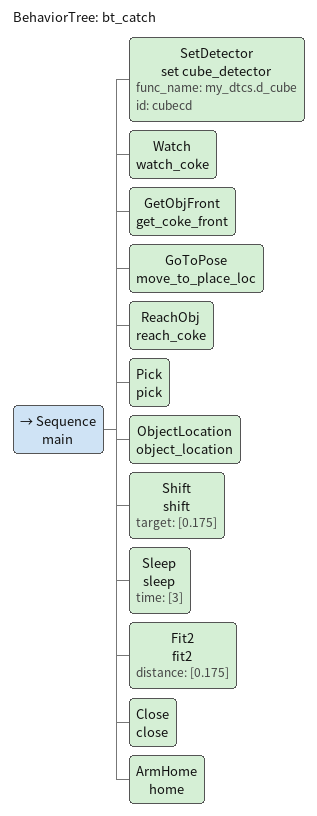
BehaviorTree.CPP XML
<root>
    <BehaviorTree ID="bt_catch">
    <Sequence name="main">
        <SetDetector name="set cube_detector" func_name="my_dtcs.d_cube" id="cubecd "/>
        <Watch name="watch_coke"/>
        <GetObjFront name="get_coke_front"/>
        <GoToPose name="move_to_place_loc"/>
        <ReachObj name="reach_coke" />
        <Pick name="pick"/> #構える
        <ObjectLocation name="object_location"/>#ターゲット（物体）の現在の座標を、確認用（デバッグ用）に画面にテキストで表示（プリント）するだけの処理
        <Shift name="shift" target="[0.175]"/> #ちょっと前にシフト
        <Sleep name="sleep" time="[3]"/>
        <Fit2 name="fit2" distance="[0.175]"/> #最終調整
        <Close name="close"/> #掴む
        <ArmHome name="home"/> #ベースの態勢
    </Sequence>
    </BehaviorTree>
</root>
